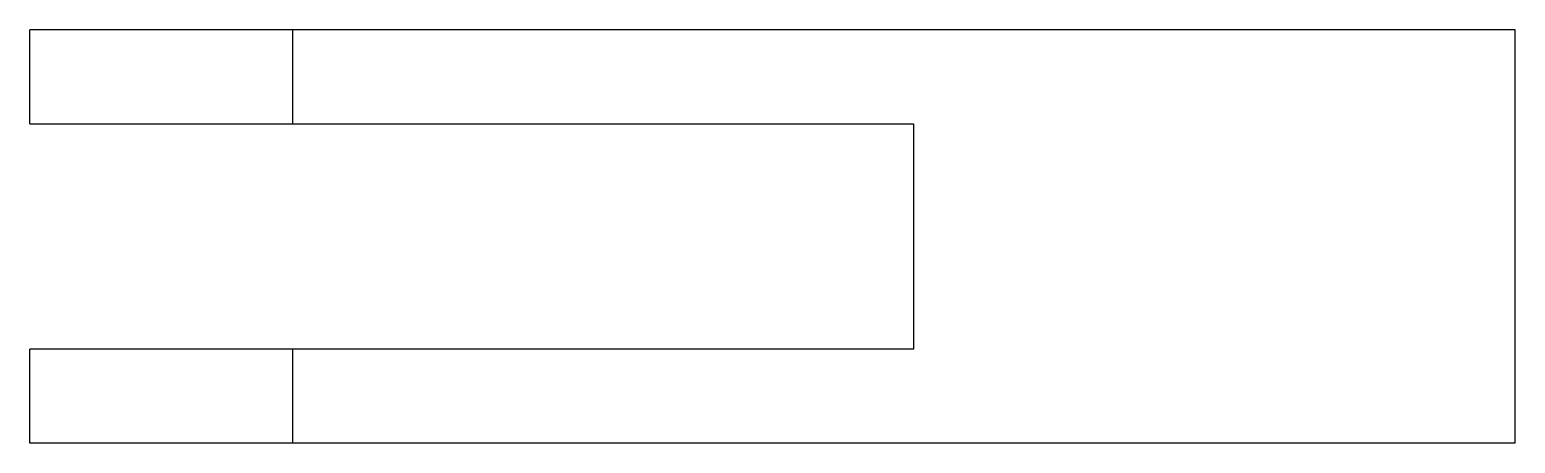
# Model space of a CAD drawing. Header units: metres. Extents: x -27 to 52, y -22 to 0.
import ezdxf

# ---------------------------------------------------------------- set-up
doc = ezdxf.new("R2010")
doc.units = ezdxf.units.M

msp = doc.modelspace()

# ---------------------------------------------------------------- linework, layer by layer
for points in [[(-27, -5), (-27, -4.9), (-27, -4.8), (-27, -4.7), (-27, -4.6), (-27, -4.5), (-27, -4.4), (-27, -4.3), (-27, -4.2), (-27, -4.1), (-27, -4), (-27, -3.9), (-27, -3.8), (-27, -3.7), (-27, -3.6), (-27, -3.5), (-27, -3.4), (-27, -3.3), (-27, -3.2), (-27, -3.1), (-27, -3), (-27, -2.9), (-27, -2.8), (-27, -2.7), (-27, -2.6), (-27, -2.5), (-27, -2.4), (-27, -2.3), (-27, -2.2), (-27, -2.1), (-27, -2), (-27, -1.9), (-27, -1.8), (-27, -1.7), (-27, -1.6), (-27, -1.5), (-27, -1.4), (-27, -1.3), (-27, -1.2), (-27, -1.1), (-27, -1), (-27, -0.9), (-27, -0.8), (-27, -0.7), (-27, -0.6), (-27, -0.5), (-27, -0.4), (-27, -0.3), (-27, -0.2), (-27, -0.1), (-27, 0)], [(-13, 0), (-13.049, 0), (-13.098, 0), (-13.147, 0), (-13.238, 0), (-13.383, 0), (-13.528, 0), (-13.673, 0), (-13.893, 0), (-14.127, 0), (-14.36, 0), (-14.616, 0), (-14.926, 0), (-15.237, 0), (-15.547, 0), (-15.901, 0), (-16.273, 0), (-16.644, 0), (-17.022, 0), (-17.436, 0), (-17.851, 0), (-18.265, 0), (-18.692, 0), (-19.128, 0), (-19.564, 0), (-20, 0), (-20.436, 0), (-20.872, 0), (-21.308, 0), (-21.735, 0), (-22.149, 0), (-22.564, 0), (-22.978, 0), (-23.356, 0), (-23.727, 0), (-24.099, 0), (-24.453, 0), (-24.763, 0), (-25.074, 0), (-25.384, 0), (-25.64, 0), (-25.873, 0), (-26.107, 0), (-26.327, 0), (-26.472, 0), (-26.617, 0), (-26.762, 0), (-26.853, 0), (-26.902, 0), (-26.951, 0), (-27, 0)], [(-13, -5), (-13, -4.9), (-13, -4.8), (-13, -4.7), (-13, -4.6), (-13, -4.5), (-13, -4.4), (-13, -4.3), (-13, -4.2), (-13, -4.1), (-13, -4), (-13, -3.9), (-13, -3.8), (-13, -3.7), (-13, -3.6), (-13, -3.5), (-13, -3.4), (-13, -3.3), (-13, -3.2), (-13, -3.1), (-13, -3), (-13, -2.9), (-13, -2.8), (-13, -2.7), (-13, -2.6), (-13, -2.5), (-13, -2.4), (-13, -2.3), (-13, -2.2), (-13, -2.1), (-13, -2), (-13, -1.9), (-13, -1.8), (-13, -1.7), (-13, -1.6), (-13, -1.5), (-13, -1.4), (-13, -1.3), (-13, -1.2), (-13, -1.1), (-13, -1), (-13, -0.9), (-13, -0.8), (-13, -0.7), (-13, -0.6), (-13, -0.5), (-13, -0.4), (-13, -0.3), (-13, -0.2), (-13, -0.1), (-13, 0)], [(52, 0), (50.7, 0), (49.4, 0), (48.1, 0), (46.8, 0), (45.5, 0), (44.2, 0), (42.9, 0), (41.6, 0), (40.3, 0), (39, 0), (37.7, 0), (36.4, 0), (35.1, 0), (33.8, 0), (32.5, 0), (31.2, 0), (29.9, 0), (28.6, 0), (27.3, 0), (26, 0), (24.7, 0), (23.4, 0), (22.1, 0), (20.8, 0), (19.5, 0), (18.2, 0), (16.9, 0), (15.6, 0), (14.3, 0), (13, 0), (11.7, 0), (10.4, 0), (9.1, 0), (7.8, 0), (6.5, 0), (5.2, 0), (3.9, 0), (2.6, 0), (1.3, 0), (0, 0), (-1.3, 0), (-2.6, 0), (-3.9, 0), (-5.2, 0), (-6.5, 0), (-7.8, 0), (-9.1, 0), (-10.4, 0), (-11.7, 0), (-13, 0)], [(52, -22), (52, -21.56), (52, -21.12), (52, -20.68), (52, -20.24), (52, -19.8), (52, -19.36), (52, -18.92), (52, -18.48), (52, -18.04), (52, -17.6), (52, -17.16), (52, -16.72), (52, -16.28), (52, -15.84), (52, -15.4), (52, -14.96), (52, -14.52), (52, -14.08), (52, -13.64), (52, -13.2), (52, -12.76), (52, -12.32), (52, -11.88), (52, -11.44), (52, -11), (52, -10.56), (52, -10.12), (52, -9.68), (52, -9.24), (52, -8.8), (52, -8.36), (52, -7.92), (52, -7.48), (52, -7.04), (52, -6.6), (52, -6.16), (52, -5.72), (52, -5.28), (52, -4.84), (52, -4.4), (52, -3.96), (52, -3.52), (52, -3.08), (52, -2.64), (52, -2.2), (52, -1.76), (52, -1.32), (52, -0.88), (52, -0.44), (52, 0)], [(-27, -5), (-26.951, -5), (-26.902, -5), (-26.853, -5), (-26.762, -5), (-26.617, -5), (-26.472, -5), (-26.327, -5), (-26.107, -5), (-25.873, -5), (-25.64, -5), (-25.384, -5), (-25.074, -5), (-24.763, -5), (-24.453, -5), (-24.099, -5), (-23.727, -5), (-23.356, -5), (-22.978, -5), (-22.564, -5), (-22.149, -5), (-21.735, -5), (-21.308, -5), (-20.872, -5), (-20.436, -5), (-20, -5), (-19.564, -5), (-19.128, -5), (-18.692, -5), (-18.265, -5), (-17.851, -5), (-17.436, -5), (-17.022, -5), (-16.644, -5), (-16.273, -5), (-15.901, -5), (-15.547, -5), (-15.237, -5), (-14.926, -5), (-14.616, -5), (-14.36, -5), (-14.127, -5), (-13.893, -5), (-13.673, -5), (-13.528, -5), (-13.383, -5), (-13.238, -5), (-13.147, -5), (-13.098, -5), (-13.049, -5), (-13, -5)], [(-13, -5), (-12.34, -5), (-11.68, -5), (-11.02, -5), (-10.36, -5), (-9.7, -5), (-9.04, -5), (-8.38, -5), (-7.72, -5), (-7.06, -5), (-6.4, -5), (-5.74, -5), (-5.08, -5), (-4.42, -5), (-3.76, -5), (-3.1, -5), (-2.44, -5), (-1.78, -5), (-1.12, -5), (-0.46, -5), (0.2, -5), (0.86, -5), (1.52, -5), (2.18, -5), (2.84, -5), (3.5, -5), (4.16, -5), (4.82, -5), (5.48, -5), (6.14, -5), (6.8, -5), (7.46, -5), (8.12, -5), (8.78, -5), (9.44, -5), (10.1, -5), (10.76, -5), (11.42, -5), (12.08, -5), (12.74, -5), (13.4, -5), (14.06, -5), (14.72, -5), (15.38, -5), (16.04, -5), (16.7, -5), (17.36, -5), (18.02, -5), (18.68, -5), (19.34, -5), (20, -5)], [(20, -5), (20, -5.24), (20, -5.48), (20, -5.72), (20, -5.96), (20, -6.2), (20, -6.44), (20, -6.68), (20, -6.92), (20, -7.16), (20, -7.4), (20, -7.64), (20, -7.88), (20, -8.12), (20, -8.36), (20, -8.6), (20, -8.84), (20, -9.08), (20, -9.32), (20, -9.56), (20, -9.8), (20, -10.04), (20, -10.28), (20, -10.52), (20, -10.76), (20, -11), (20, -11.24), (20, -11.48), (20, -11.72), (20, -11.96), (20, -12.2), (20, -12.44), (20, -12.68), (20, -12.92), (20, -13.16), (20, -13.4), (20, -13.64), (20, -13.88), (20, -14.12), (20, -14.36), (20, -14.6), (20, -14.84), (20, -15.08), (20, -15.32), (20, -15.56), (20, -15.8), (20, -16.04), (20, -16.28), (20, -16.52), (20, -16.76), (20, -17)], [(-13, -17), (-13.049, -17), (-13.098, -17), (-13.147, -17), (-13.238, -17), (-13.383, -17), (-13.528, -17), (-13.673, -17), (-13.893, -17), (-14.127, -17), (-14.36, -17), (-14.616, -17), (-14.926, -17), (-15.237, -17), (-15.547, -17), (-15.901, -17), (-16.273, -17), (-16.644, -17), (-17.022, -17), (-17.436, -17), (-17.851, -17), (-18.265, -17), (-18.692, -17), (-19.128, -17), (-19.564, -17), (-20, -17), (-20.436, -17), (-20.872, -17), (-21.308, -17), (-21.735, -17), (-22.149, -17), (-22.564, -17), (-22.978, -17), (-23.356, -17), (-23.727, -17), (-24.099, -17), (-24.453, -17), (-24.763, -17), (-25.074, -17), (-25.384, -17), (-25.64, -17), (-25.873, -17), (-26.107, -17), (-26.327, -17), (-26.472, -17), (-26.617, -17), (-26.762, -17), (-26.853, -17), (-26.902, -17), (-26.951, -17), (-27, -17)], [(-27, -22), (-27, -21.9), (-27, -21.8), (-27, -21.7), (-27, -21.6), (-27, -21.5), (-27, -21.4), (-27, -21.3), (-27, -21.2), (-27, -21.1), (-27, -21), (-27, -20.9), (-27, -20.8), (-27, -20.7), (-27, -20.6), (-27, -20.5), (-27, -20.4), (-27, -20.3), (-27, -20.2), (-27, -20.1), (-27, -20), (-27, -19.9), (-27, -19.8), (-27, -19.7), (-27, -19.6), (-27, -19.5), (-27, -19.4), (-27, -19.3), (-27, -19.2), (-27, -19.1), (-27, -19), (-27, -18.9), (-27, -18.8), (-27, -18.7), (-27, -18.6), (-27, -18.5), (-27, -18.4), (-27, -18.3), (-27, -18.2), (-27, -18.1), (-27, -18), (-27, -17.9), (-27, -17.8), (-27, -17.7), (-27, -17.6), (-27, -17.5), (-27, -17.4), (-27, -17.3), (-27, -17.2), (-27, -17.1), (-27, -17)], [(20, -17), (19.34, -17), (18.68, -17), (18.02, -17), (17.36, -17), (16.7, -17), (16.04, -17), (15.38, -17), (14.72, -17), (14.06, -17), (13.4, -17), (12.74, -17), (12.08, -17), (11.42, -17), (10.76, -17), (10.1, -17), (9.44, -17), (8.78, -17), (8.12, -17), (7.46, -17), (6.8, -17), (6.14, -17), (5.48, -17), (4.82, -17), (4.16, -17), (3.5, -17), (2.84, -17), (2.18, -17), (1.52, -17), (0.86, -17), (0.2, -17), (-0.46, -17), (-1.12, -17), (-1.78, -17), (-2.44, -17), (-3.1, -17), (-3.76, -17), (-4.42, -17), (-5.08, -17), (-5.74, -17), (-6.4, -17), (-7.06, -17), (-7.72, -17), (-8.38, -17), (-9.04, -17), (-9.7, -17), (-10.36, -17), (-11.02, -17), (-11.68, -17), (-12.34, -17), (-13, -17)], [(-13, -22), (-13, -21.9), (-13, -21.8), (-13, -21.7), (-13, -21.6), (-13, -21.5), (-13, -21.4), (-13, -21.3), (-13, -21.2), (-13, -21.1), (-13, -21), (-13, -20.9), (-13, -20.8), (-13, -20.7), (-13, -20.6), (-13, -20.5), (-13, -20.4), (-13, -20.3), (-13, -20.2), (-13, -20.1), (-13, -20), (-13, -19.9), (-13, -19.8), (-13, -19.7), (-13, -19.6), (-13, -19.5), (-13, -19.4), (-13, -19.3), (-13, -19.2), (-13, -19.1), (-13, -19), (-13, -18.9), (-13, -18.8), (-13, -18.7), (-13, -18.6), (-13, -18.5), (-13, -18.4), (-13, -18.3), (-13, -18.2), (-13, -18.1), (-13, -18), (-13, -17.9), (-13, -17.8), (-13, -17.7), (-13, -17.6), (-13, -17.5), (-13, -17.4), (-13, -17.3), (-13, -17.2), (-13, -17.1), (-13, -17)], [(-13, -22), (-13.049, -22), (-13.098, -22), (-13.147, -22), (-13.238, -22), (-13.383, -22), (-13.528, -22), (-13.673, -22), (-13.893, -22), (-14.127, -22), (-14.36, -22), (-14.616, -22), (-14.926, -22), (-15.237, -22), (-15.547, -22), (-15.901, -22), (-16.273, -22), (-16.644, -22), (-17.022, -22), (-17.436, -22), (-17.851, -22), (-18.265, -22), (-18.692, -22), (-19.128, -22), (-19.564, -22), (-20, -22), (-20.436, -22), (-20.872, -22), (-21.308, -22), (-21.735, -22), (-22.149, -22), (-22.564, -22), (-22.978, -22), (-23.356, -22), (-23.727, -22), (-24.099, -22), (-24.453, -22), (-24.763, -22), (-25.074, -22), (-25.384, -22), (-25.64, -22), (-25.873, -22), (-26.107, -22), (-26.327, -22), (-26.472, -22), (-26.617, -22), (-26.762, -22), (-26.853, -22), (-26.902, -22), (-26.951, -22), (-27, -22)], [(52, -22), (50.7, -22), (49.4, -22), (48.1, -22), (46.8, -22), (45.5, -22), (44.2, -22), (42.9, -22), (41.6, -22), (40.3, -22), (39, -22), (37.7, -22), (36.4, -22), (35.1, -22), (33.8, -22), (32.5, -22), (31.2, -22), (29.9, -22), (28.6, -22), (27.3, -22), (26, -22), (24.7, -22), (23.4, -22), (22.1, -22), (20.8, -22), (19.5, -22), (18.2, -22), (16.9, -22), (15.6, -22), (14.3, -22), (13, -22), (11.7, -22), (10.4, -22), (9.1, -22), (7.8, -22), (6.5, -22), (5.2, -22), (3.9, -22), (2.6, -22), (1.3, -22), (0, -22), (-1.3, -22), (-2.6, -22), (-3.9, -22), (-5.2, -22), (-6.5, -22), (-7.8, -22), (-9.1, -22), (-10.4, -22), (-11.7, -22), (-13, -22)]]:
    msp.add_lwpolyline(points)

doc.saveas('drawing.dxf')
